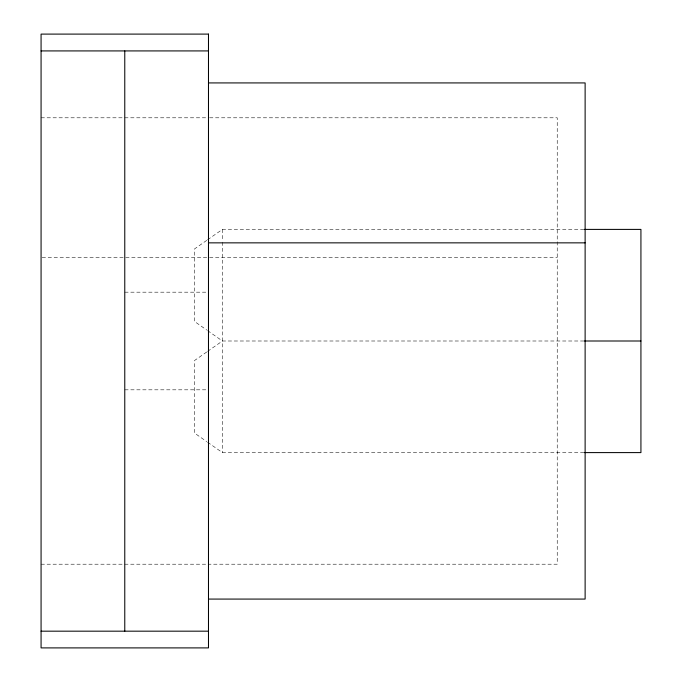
<?xml version="1.0" encoding="UTF-8"?>
<svg xmlns="http://www.w3.org/2000/svg" width="682" height="682" viewBox="0 0 682 682"><rect width="100%" height="100%" fill="white"/><g stroke="black" fill="none" stroke-linecap="round" stroke-linejoin="round"><path stroke-width="0.51" stroke-dasharray="3.41 2.56" d="M206.731 240.388L194.523 248.93L194.523 321.469L206.731 330.011M207.601 239.774L222.426 229.399L585.122 229.399M206.731 351.989L194.523 360.531L194.523 433.07L206.731 441.612M207.601 351.375L222.426 341L585.122 341M41.073 117.798L207.413 117.798M209.536 117.798L557.228 117.798L557.228 564.202L208.479 564.202M42.131 257.302L207.413 257.302M209.536 257.302L557.228 257.302M124.772 292.177L207.413 292.177M124.772 389.823L207.413 389.823M207.601 442.226L222.426 452.601L585.122 452.601M41.073 564.202L207.413 564.202M207.601 330.625L222.426 341M222.426 229.399L222.426 241.096M222.426 242.153L222.426 452.601"/><path stroke-width="1.02" d="M41.073 50.92L208.479 50.92M208.479 82.923L585.122 82.923L585.122 599.077L208.479 599.077M584.483 229.399L640.927 229.399L640.927 452.601L584.483 452.601M208.479 242.852L585.122 242.852M584.483 341L640.927 341M41.073 631.174L208.479 631.174M124.772 50.92L124.772 631.174M208.479 34.1L41.073 34.1L41.073 647.9L208.479 647.9L208.479 34.1"/></g></svg>
